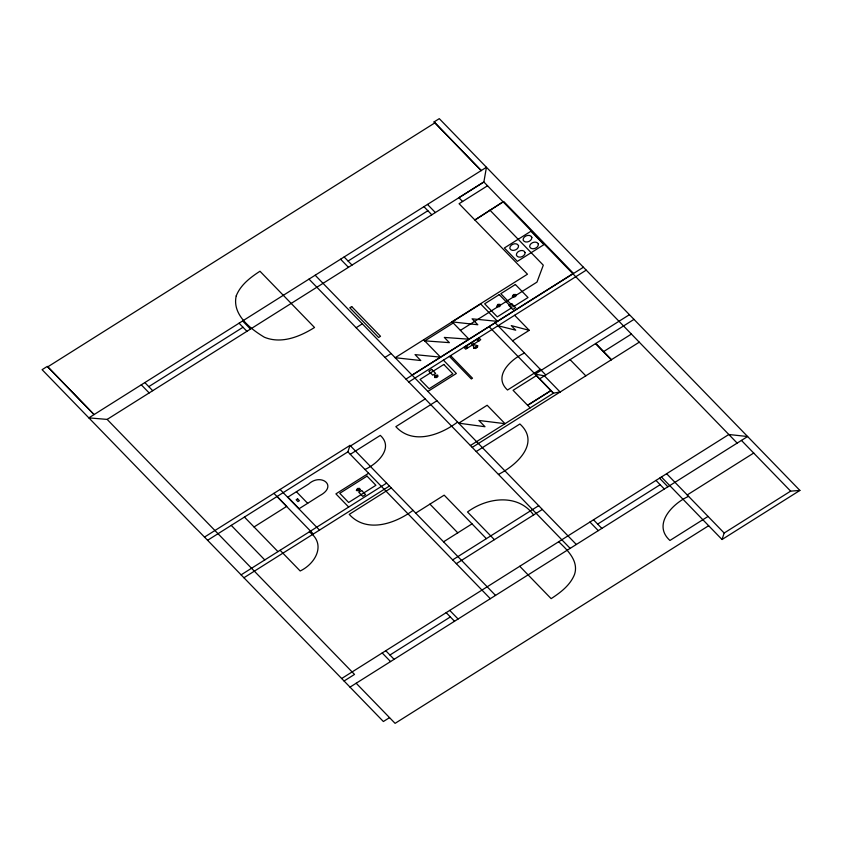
<?xml version="1.0" encoding="UTF-8"?>
<svg xmlns="http://www.w3.org/2000/svg" width="842" height="842" viewBox="0 0 842 842"><rect width="100%" height="100%" fill="white"/><g stroke="black" fill="none" stroke-linecap="round" stroke-linejoin="round"><path stroke-width="1.26" d="M207.585 540.29L347.883 451.859L350.019 445.386L495.528 595.399M661.402 476.993L722.036 539.512L724.162 533.039L790.638 491.139L799.9 490.433L439.282 118.648L434.062 121.943L481.224 170.568L434.062 121.943M307.656 503.316L319.855 495.58C338.168 485.845 320.991 472.751 308.646 484.024L287.89 497.106L299.12 508.694L307.656 503.316L296.416 491.739M434.904 122.848L47.762 366.849L94.072 414.59L47.32 366.386L42.1 369.68L383.373 721.52L389.541 717.637M148.792 386.636L243.001 327.264M348.083 261.031L427.873 210.732M107.155 419.411L483.876 181.967L486.444 167.274L88.852 417.874L107.155 419.411L354.514 674.421L344.073 680.999M487.55 185.766L459.079 203.711L527.46 274.208L452.017 321.718L469.078 339.305M356.145 327.717L362.313 323.823M384.962 357.429L391.13 353.535M452.122 321.823L395.172 357.713L420.768 360.534L415.043 354.619L440.503 357.145L423.652 339.768M452.217 321.928L480.698 303.983L497.548 321.36L472.088 318.834L477.814 324.749L452.27 321.897M424.768 340.926L453.249 322.981M460.406 330.369L536.975 282.102L543.301 265.188L489.907 210.132M412.033 375.09L573.444 273.355L503.727 201.48L474.888 220.004L503.358 201.659M405.97 379.089L583.411 267.24M408.78 381.984L586.221 270.145M472.562 344.862L465.731 349.167L464.016 347.399L479.014 337.947L480.729 339.715L473.846 344.052M473.099 345.409L474.383 344.599M427.883 391.435L456.353 373.49L443.439 360.176M512.62 340.8L529.229 330.327L514.63 315.266M204.49 537.101L350.019 445.386M350.567 445.944L425.199 398.908M350.272 454.322L380.321 435.388C394.214 448.123 377.174 464.016 364.975 469.468M436.935 400.76L395.856 426.652C412.843 445.355 440.461 434.956 457.606 422.063M524.503 353.051C511.305 358.945 492.402 376.09 507.515 390.014L540.311 369.343M254.042 526.966L286.733 506.358L277.197 496.527M368.638 473.246L335.905 493.875L348.641 507M629.437 314.687L535.133 374.132L544.416 375.827L560.151 392.046M458.69 423.2L487.16 405.255L505.042 423.684L478.898 420.463L484.981 426.726L458.743 423.168M539.669 378.816L633.984 319.381M241.107 574.844L386.625 483.129M243.917 577.749L389.436 486.023M603.409 351.714L631.405 334.074M391.256 487.897L349.241 514.378C366.659 533.628 395.224 523.661 413.033 510.357M550.826 390.583L527.566 405.244L513.083 390.309L536.343 375.648L553.383 393.225M550.91 390.677L527.692 405.318L530.155 407.865M470.404 445.523L553.552 393.119L560.098 391.993M472.215 447.376L639.267 342.178M476.225 451.522L519.903 423.989C541.006 443.145 516.199 465.51 498.432 474.414M415.706 513.104L444.176 495.159L486.371 538.648M443.555 541.806L472.025 523.861M452.67 559.888L538.691 505.674M456.332 563.656L542.343 509.442M341.663 678.526L728.825 434.504L747.612 436.524L350.009 687.125M389.941 655.023L450.354 616.944M597.673 524.092L660.149 484.718M687.219 494.949L753.748 453.017M688.588 496.348C672.653 503.453 652.14 524.398 669.937 540.469L708.069 516.441M708.659 525.713L395.087 723.352L356.177 683.241M722.036 539.512L799.9 490.433M468.983 339.2L444.323 337.432L449.375 342.641L424.684 340.842M498.011 325.738L515.714 330.19L511.262 325.601L529.229 330.327M741.434 440.408L790.638 491.139M737.171 443.103L483.866 181.988L458.922 197.702L462.595 201.491M595.768 343.462L611.502 359.681M595.536 343.599L611.271 359.829M427.504 204.427L435.367 212.542M423.947 206.679L431.809 214.794M570.087 359.65L585.832 375.869M666.622 473.709L724.162 533.039M659.539 478.172L667.885 486.771M655.981 480.414L664.327 489.013M495.201 322.844L545.774 374.974M489.107 326.685L553.552 393.119M472.13 342.284L474.551 344.778L477.646 345.799L477.488 347.22L475.498 348.472L473.751 348.251L473.267 345.588L470.846 343.094M465.542 346.441L467.247 348.209M450.586 355.629L472.499 378.226L471.31 378.974L449.396 356.387M344.146 256.978L352.009 265.083M593.505 519.788L601.841 528.397M340.578 259.22L348.451 267.324M589.937 522.04L598.283 530.639M315.171 275.229L576.328 544.479M309.003 279.123L570.16 548.363M533.596 514.957C517.767 493.128 486.834 497.569 467.52 511.968L494.391 539.669M558.678 541.743C567.403 549.973 578.907 560.961 574.581 574.297C570.329 585.158 560.614 592.484 551.142 598.641L519.746 566.277M429.946 504.126L457.785 532.839M242.622 320.96L250.495 329.075M239.065 323.202L246.938 331.316M347.883 451.859L490.318 598.694M449.744 610.408L458.09 619.007M446.186 612.65L454.522 621.249M280.081 489.455L319.507 530.102M273.913 493.349L313.34 533.986M309.267 531.891C326.475 544.037 315.634 563.635 300.173 570.981L280.091 550.279M144.856 382.584L152.728 390.699M141.298 384.826L149.171 392.93M385.773 650.719L394.119 659.328M382.215 652.971L390.551 661.57M244.433 517.062L277.976 551.636M231.255 525.376L264.788 559.951M518.556 245.769C518.84 249.864 511.473 252.411 509.81 248.379C509.547 244.275 516.914 241.738 518.556 245.769M531.849 237.391C532.123 241.496 524.755 244.033 523.103 240.002C522.829 235.907 530.197 233.36 531.849 237.391M525.113 252.516C525.376 256.621 518.019 259.157 516.367 255.126C516.093 251.021 523.461 248.485 525.113 252.516M538.396 244.148C538.669 248.243 531.302 250.79 529.65 246.748C529.376 242.654 536.743 240.107 538.396 244.148M236.223 295.9C231.929 314.445 250.295 328.801 264.43 337.253C281.428 344.262 299.952 336.653 314.529 327.496L259.967 271.24C250.369 277.471 240.528 284.901 236.223 295.9M477.572 345.767C476.519 348.967 469.541 349.377 477.572 345.767M499.622 305.551L497.506 306.056L498.159 304.878L499.401 304.857L499.622 305.551M515.22 295.721L513.104 296.226L513.757 295.047L514.999 295.026L515.22 295.721M437.198 376.279L435.082 376.784L435.735 375.606L436.987 375.595L437.198 376.279M359.239 489.623L357.124 490.139L357.776 488.96L359.018 488.939L359.239 489.623M500.422 305.541L499.243 306.762L496.717 306.425L497.864 304.362L500.043 304.341L500.422 305.541M434.861 375.469L434.651 377.521L436.83 377.49L438.008 376.269L437.619 375.069L434.861 375.469M360.039 489.623L358.86 490.844L356.334 490.507L357.482 488.444L359.66 488.413L360.039 489.623M516.02 295.71L514.841 296.931L512.315 296.594L513.462 294.532L515.641 294.5L516.02 295.71M466.952 346.715L466.405 347.336L466.952 346.715M478.277 339.863L477.393 340.136L478.277 339.863M351.703 306.583L349.798 307.772L378.616 337.484L380.51 336.284L351.703 306.583M530.944 231.234L504.369 247.98L517.367 261.388L543.943 244.633L530.944 231.234M499.232 294.626L484.655 303.815L497.296 316.855L511.883 307.667L499.232 294.626M515.378 284.501L500.801 293.69L513.441 306.72L528.018 297.531L515.378 284.501M511.683 303.636L508.831 305.425L512.767 309.488L515.609 307.688L511.683 303.636M431.704 369.354L428.852 371.154L432.788 375.206L435.64 373.416L431.704 369.354M443.787 364.481L420.063 379.437L429.115 388.762L452.838 373.806L443.787 364.481M297.605 498.843L296.163 499.748L297.952 501.59L299.384 500.685L297.605 498.843M367.038 476.13L339.758 493.317L348.641 502.474L375.911 485.287L367.038 476.13M361.65 490.507L358.797 492.296L362.734 496.348L365.586 494.559L361.65 490.507M479.161 340.705L477.446 338.937L479.119 340.726"/></g></svg>
